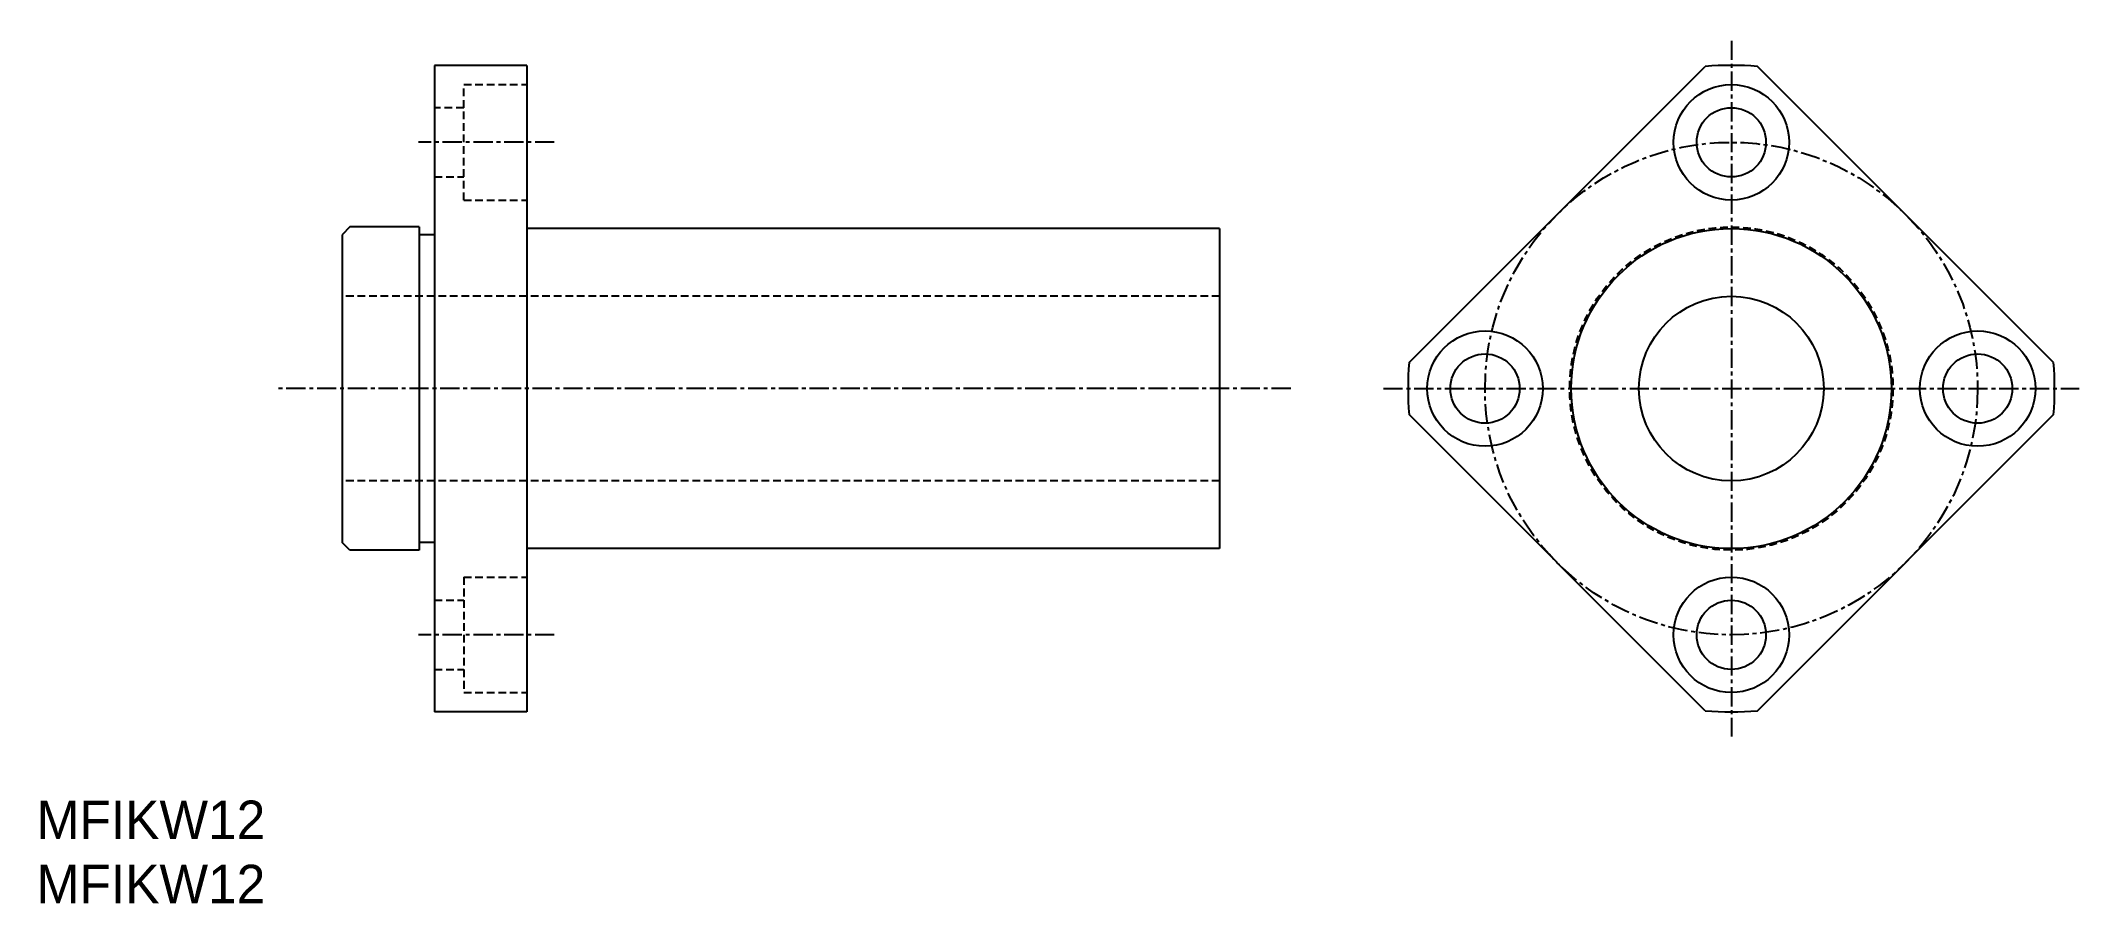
# Model space of a CAD drawing. Extents: x 10 to 143, y 10 to 66.
import ezdxf

# ---------------------------------------------------------------- set-up
doc = ezdxf.new("R2010")
doc.units = 0
doc.linetypes.add('CENTER', pattern=[2, 1.25, -0.25, 0.25, -0.25])
doc.linetypes.add('DASHED', pattern=[0.75, 0.5, -0.25])
doc.layers.get('0').update_dxf_attribs({"linetype": 'CONTINUOUS'})
doc.layers.add('CENTER', color=1, linetype='CENTER')

msp = doc.modelspace()

# ---------------------------------------------------------------- linework, layer by layer
at = {"color": 7, "linetype": 'CONTINUOUS'}
for p, q in [((35.85, 64.44), (35.85, 22.44)), ((41.85, 64.44), (35.85, 64.44)), ((41.85, 64.44), (41.85, 22.44)), ((99.16, 45.14), (118.39, 64.37)), ((141.02, 45.14), (121.79, 64.37)), ((30.35, 53.94), (29.85, 53.44)), ((29.85, 53.44), (29.85, 33.44)), ((34.85, 53.94), (30.35, 53.94)), ((34.85, 53.94), (34.85, 32.94)), ((35.85, 53.44), (34.85, 53.44)), ((86.85, 53.84), (41.85, 53.84)), ((86.85, 53.84), (86.85, 33.04)), ((118.39, 22.51), (99.16, 41.75)), ((121.79, 22.51), (141.02, 41.75)), ((30.35, 32.94), (29.85, 33.44)), ((35.85, 33.44), (34.85, 33.44)), ((34.85, 32.94), (30.35, 32.94)), ((86.85, 33.04), (41.85, 33.04)), ((41.85, 22.44), (35.85, 22.44))]:
    msp.add_line(p, q, dxfattribs=at)
at = {"color": 3, "linetype": 'DASHED'}
for p, q in [((37.75, 55.69), (37.75, 63.19)), ((37.75, 63.19), (41.85, 63.19)), ((37.75, 61.69), (35.85, 61.69)), ((35.85, 57.19), (37.75, 57.19)), ((37.75, 55.69), (41.85, 55.69)), ((86.85, 49.44), (29.85, 49.44)), ((86.85, 37.44), (29.85, 37.44)), ((37.75, 31.19), (37.75, 23.69)), ((37.75, 31.19), (41.85, 31.19)), ((35.85, 29.69), (37.75, 29.69)), ((35.85, 25.19), (37.75, 25.19)), ((37.75, 23.69), (41.85, 23.69))]:
    msp.add_line(p, q, dxfattribs=at)
at = {"color": 7, "linetype": 'CONTINUOUS'}
for centre, radius in [((120.09, 59.44), 3.75), ((120.09, 59.44), 2.25), ((120.09, 43.44), 10.4), ((120.09, 43.44), 6), ((104.09, 43.44), 3.75), ((136.09, 43.44), 3.75), ((104.09, 43.44), 2.25), ((136.09, 43.44), 2.25), ((120.09, 27.44), 3.75), ((120.09, 27.44), 2.25)]:
    msp.add_circle(centre, radius, dxfattribs=at)
at = {"color": 3, "linetype": 'DASHED'}
msp.add_circle((120.09, 43.44), 10.5, dxfattribs=at)
at = {"color": 7, "linetype": 'CONTINUOUS'}
for start, end in [(85.3676, 94.6324), (175.3676, 184.6324), (355.3676, 4.6324), (265.3676, 274.6324)]:
    msp.add_arc((120.09, 43.44), 21, start, end, dxfattribs=at)
at = {"layer": 'CENTER', "color": 1, "linetype": 'CENTER'}
for p, q in [((120.09, 66.04), (120.09, 20.84)), ((43.63, 59.44), (34.81, 59.44)), ((91.47, 43.44), (25.67, 43.44)), ((97.49, 43.44), (142.69, 43.44)), ((43.63, 27.44), (34.81, 27.44))]:
    msp.add_line(p, q, dxfattribs=at)
msp.add_circle((120.09, 43.44), 16, dxfattribs=at)

# ---------------------------------------------------------------- texts
at = {"color": 7, "linetype": 'CONTINUOUS'}
for p in [(10, 14.17), (10, 10)]:
    msp.add_text('MFIKW12', height=2.5, dxfattribs=at).set_placement(p)

doc.saveas('drawing.dxf')
